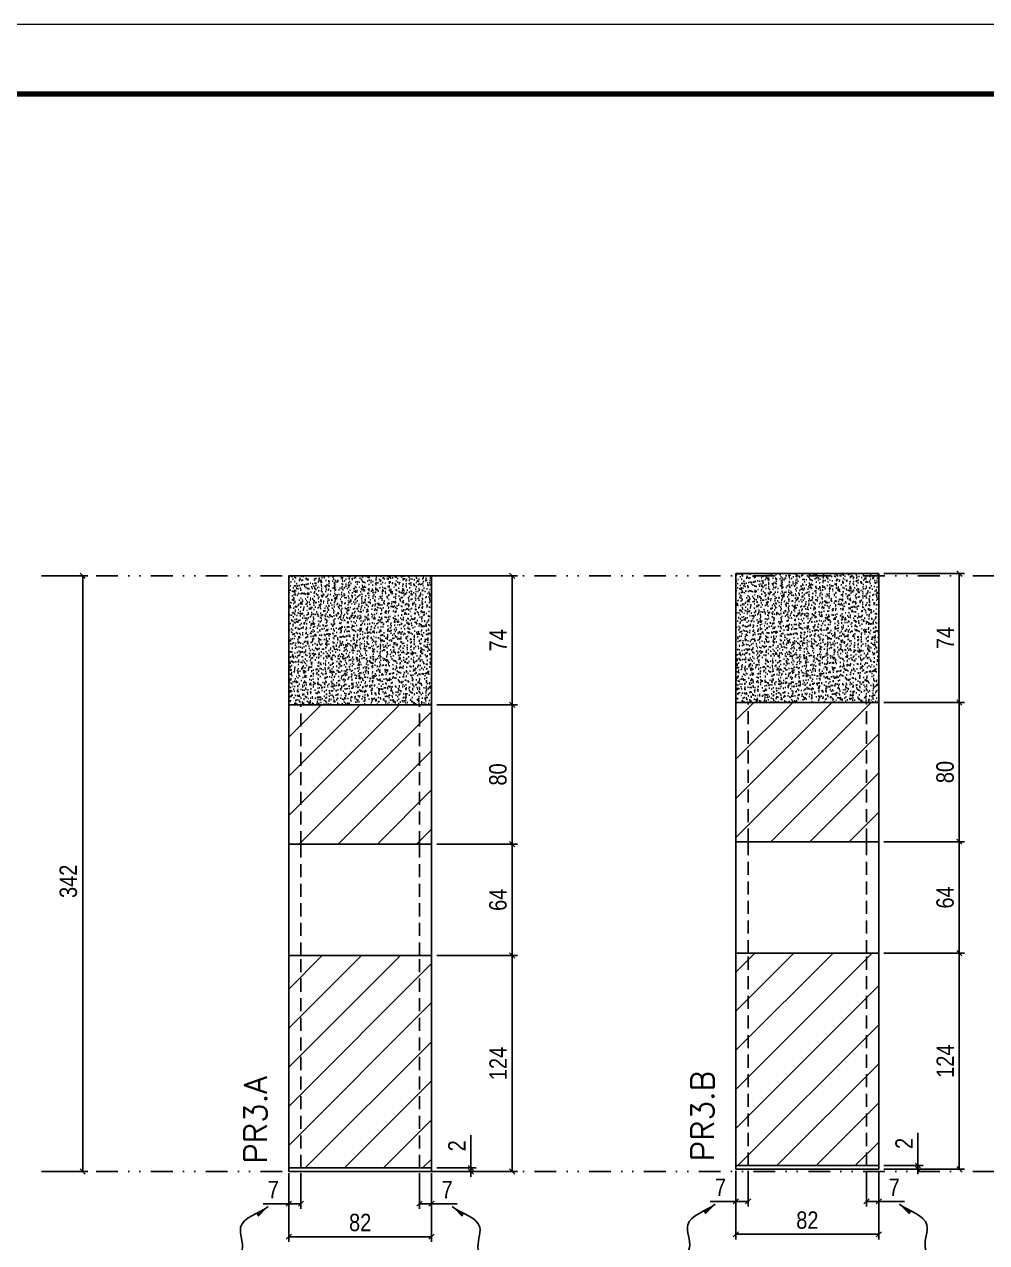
# Model space of a CAD drawing. Extents: x 2102 to 8383, y -13264 to 2718.
# Drawn here: x 7282 to 7835, y -7171 to -6471 of the extents above; entities that cross this region are included whole.
import ezdxf

# ---------------------------------------------------------------- set-up
doc = ezdxf.new("R2010")
doc.units = 0
for name, pattern in [('DASHED', [0.75, 0.5, -0.25]), ('DIVIDE2', [0.625, 0.25, -0.125, 0, -0.125, 0, -0.125]), ('HIDDEN', [0.375, 0.25, -0.125])]:
    doc.linetypes.add(name, pattern=pattern)
for name, color, linetype in [('COTA', 241, 'Continuous'), ('cotas', 4, 'Continuous'), ('Nível', 160, 'Continuous'), ('Painéis', 200, 'Continuous'), ('Sarrafo de Pressão', 42, 'HIDDEN')]:
    doc.layers.add(name, color=color, linetype=linetype)
for name, color, linetype, lineweight in [('Folhas', 255, 'Continuous', 9), ('Hachura', 251, 'Continuous', 9), ('SARRAFO DE PRESSAO', 251, 'DASHED', 9), ('Texto Seção', 7, 'Continuous', 15)]:
    doc.layers.add(name, color=color, linetype=linetype, lineweight=lineweight)
doc.styles.add('COTA TECNICA', font='techl___.ttf', dxfattribs={"height": 10})
doc.styles.add('COTA TECNICA-50', font='techl___.ttf', dxfattribs={"height": 10})
doc.styles.add('REGUA-120', font='ROMANS.shx', dxfattribs={"height": 15})
doc.styles.get("Standard").update_dxf_attribs({"font": 'arial.ttf'})
doc.dimstyles.new('COTA PAINEL-50', dxfattribs={"dimtxt": 10, "dimasz": 3, "dimexe": 3, "dimexo": 3, "dimgap": 3, "dimtad": 1, "dimdec": 1, "dimzin": 12, "dimdsep": 46, "dimtxsty": 'COTA TECNICA-50', "dimblk1": 'OBLIQUE', "dimblk2": 'OBLIQUE', "dimsah": 1, "dimcen": 0.9, "dimclrd": 4, "dimclre": 4, "dimclrt": 240, "dimadec": 1, "dimazin": 3, "dimtfac": 1, "dimtdec": 1, "dimtmove": 0, "dimatfit": 3, "dimfxl": 1, "dimtolj": 1, "dimtzin": 12, "dimarcsym": 0})
doc.dimstyles.new('PAINEL', dxfattribs={"dimtxt": 10, "dimasz": 3, "dimexe": 3, "dimexo": 3, "dimgap": 3, "dimtad": 1, "dimdec": 1, "dimzin": 12, "dimdsep": 46, "dimtxsty": 'COTA TECNICA', "dimblk1": 'OBLIQUE', "dimblk2": 'OBLIQUE', "dimsah": 1, "dimcen": 0.9, "dimclrd": 4, "dimclre": 4, "dimclrt": 240, "dimadec": 1, "dimazin": 3, "dimtfac": 1, "dimtdec": 1, "dimtmove": 0, "dimatfit": 3, "dimfxl": 1, "dimtolj": 1, "dimtzin": 12, "dimarcsym": 0})
doc.dimstyles.get("Standard").update_dxf_attribs({"dimtxt": 0.18, "dimasz": 0.18, "dimexe": 0.18, "dimexo": 0.0625, "dimgap": 0.09, "dimtad": 0, "dimtih": 1, "dimtoh": 1, "dimdec": 4, "dimzin": 0, "dimdsep": 46, "dimtxsty": 'Standard', "dimcen": 0.09, "dimadec": 0, "dimazin": 0, "dimtfac": 1, "dimtdec": 4, "dimtofl": 0, "dimtmove": 0, "dimatfit": 3, "dimfxl": 1, "dimtolj": 1, "dimtzin": 0, "dimarcsym": 0})
pattern_1 = [(45, (-122163.716, -31409.027), (-11.2253202, 11.2253202), [])]
pattern_2 = [(45, (-122163.716, -31374.027), (-11.2253202, 11.2253202), [])]

# ---------------------------------------------------------------- blocks, each defined once
blk = doc.blocks.new('9999999999')
at = {"layer": 'Folhas'}
blk.add_lwpolyline([(98138.98, 34190.21), (99623.98, 34190.21), (99623.98, 35240.21), (98138.98, 35240.21)], close=True, dxfattribs=at)
at = {"layer": 'Folhas', "color": 30, "const_width": 3}
blk.add_lwpolyline([(98213.98, 34230.21), (99583.98, 34230.21), (99583.98, 35200.21), (98213.98, 35200.21)], close=True, dxfattribs=at)
blk = doc.blocks.new('_Oblique')
at = {"color": 0, "linetype": 'ByBlock', "lineweight": -2}
blk.add_line((-0.5, -0.5), (0.5, 0.5), dxfattribs=at)
blk = doc.blocks.new('*D1358')
at = {"layer": 'cotas', "color": 4, "linetype": 'ByBlock', "lineweight": -2, "transparency": 16777216}
for p, q in [((7294.94, -6787.72), (7318.66, -6787.72)), ((7315.66, -6787.72), (7315.66, -7129.72)), ((7294.94, -7129.72), (7318.66, -7129.72))]:
    blk.add_line(p, q, dxfattribs=at)
at = {"layer": 'Defpoints', "color": 0, "linetype": 'ByBlock', "transparency": 16777216}
for p in [(7291.94, -6787.72), (7291.94, -7129.72), (7315.66, -7129.72)]:
    blk.add_point(p, dxfattribs=at)
at = {"layer": 'cotas', "color": 4, "linetype": 'ByBlock', "lineweight": -2, "transparency": 16777216, "xscale": 3, "yscale": 3, "zscale": 3}
for p, rotation in [((7315.66, -6787.72), 90), ((7315.66, -7129.72), 270)]:
    blk.add_blockref('_Oblique', p, dxfattribs=dict(at, rotation=rotation))
at = {"layer": 'cotas', "color": 240, "linetype": 'ByBlock', "transparency": 16777216, "insert": (7307.44, -6963.1), "char_height": 10, "attachment_point": 5, "rotation": 90, "style": 'COTA TECNICA'}
blk.add_mtext('\\A1;342', dxfattribs=at)
blk = doc.blocks.new('*D704')
at = {"layer": 'COTA', "color": 4, "lineweight": -2, "transparency": 16777216}
for p, q in [((7433.95, -7130.72), (7433.95, -7170.17)), ((7515.95, -7130.72), (7515.95, -7170.17)), ((7433.95, -7167.17), (7515.95, -7167.17))]:
    blk.add_line(p, q, dxfattribs=at)
at = {"layer": 'Defpoints', "color": 0, "transparency": 16777216}
for p in [(7433.95, -7127.72), (7515.95, -7127.72), (7515.95, -7167.17)]:
    blk.add_point(p, dxfattribs=at)
at = {"layer": 'COTA', "color": 4, "lineweight": -2, "transparency": 16777216, "xscale": 3, "yscale": 3, "zscale": 3, "rotation": 180}
blk.add_blockref('_Oblique', (7433.95, -7167.17), dxfattribs=at)
at = {"layer": 'COTA', "color": 4, "lineweight": -2, "transparency": 16777216, "xscale": 3, "yscale": 3, "zscale": 3}
blk.add_blockref('_Oblique', (7515.95, -7167.17), dxfattribs=at)
at = {"layer": 'COTA', "color": 240, "transparency": 16777216, "insert": (7474.95, -7159.07), "char_height": 10, "attachment_point": 5, "style": 'COTA TECNICA'}
blk.add_mtext('\\A1;82', dxfattribs=at)
blk = doc.blocks.new('*D705')
at = {"layer": 'COTA', "color": 4, "lineweight": -2, "transparency": 16777216}
for p, q in [((7433.95, -7132.72), (7433.95, -7151.23)), ((7440.95, -7130.72), (7440.95, -7151.23)), ((7433.95, -7148.23), (7419.22, -7148.23)), ((7440.95, -7148.23), (7433.95, -7148.23))]:
    blk.add_line(p, q, dxfattribs=at)
at = {"layer": 'Defpoints', "color": 0, "transparency": 16777216}
for p in [(7440.95, -7127.72), (7433.95, -7129.72), (7433.95, -7148.23)]:
    blk.add_point(p, dxfattribs=at)
at = {"layer": 'COTA', "color": 4, "lineweight": -2, "transparency": 16777216, "xscale": 3, "yscale": 3, "zscale": 3, "rotation": 180}
blk.add_blockref('_Oblique', (7433.95, -7148.23), dxfattribs=at)
at = {"layer": 'COTA', "color": 4, "lineweight": -2, "transparency": 16777216, "xscale": 3, "yscale": 3, "zscale": 3}
blk.add_blockref('_Oblique', (7440.95, -7148.23), dxfattribs=at)
at = {"layer": 'COTA', "color": 240, "transparency": 16777216, "insert": (7425.09, -7140.15), "char_height": 10, "attachment_point": 5, "style": 'COTA TECNICA-50'}
blk.add_mtext('\\A1;7', dxfattribs=at)
blk = doc.blocks.new('*D706')
at = {"layer": 'COTA', "color": 4, "lineweight": -2, "transparency": 16777216}
for p, q in [((7508.95, -7130.72), (7508.95, -7151.23)), ((7515.95, -7132.72), (7515.95, -7151.23)), ((7508.95, -7148.23), (7515.95, -7148.23)), ((7515.95, -7148.23), (7530.68, -7148.23))]:
    blk.add_line(p, q, dxfattribs=at)
at = {"layer": 'Defpoints', "color": 0, "transparency": 16777216}
for p in [(7508.95, -7127.72), (7515.95, -7129.72), (7515.95, -7148.23)]:
    blk.add_point(p, dxfattribs=at)
at = {"layer": 'COTA', "color": 4, "lineweight": -2, "transparency": 16777216, "xscale": 3, "yscale": 3, "zscale": 3, "rotation": 180}
blk.add_blockref('_Oblique', (7508.95, -7148.23), dxfattribs=at)
at = {"layer": 'COTA', "color": 4, "lineweight": -2, "transparency": 16777216, "xscale": 3, "yscale": 3, "zscale": 3}
blk.add_blockref('_Oblique', (7515.95, -7148.23), dxfattribs=at)
at = {"layer": 'COTA', "color": 240, "transparency": 16777216, "insert": (7524.82, -7140.15), "char_height": 10, "attachment_point": 5, "style": 'COTA TECNICA-50'}
blk.add_mtext('\\A1;7', dxfattribs=at)
blk = doc.blocks.new('*D707')
at = {"layer": 'COTA', "color": 4, "lineweight": -2, "transparency": 16777216}
for p, q in [((7518.95, -7005.72), (7565.19, -7005.72)), ((7562.19, -7129.72), (7562.19, -7005.72)), ((7518.95, -7129.72), (7565.19, -7129.72))]:
    blk.add_line(p, q, dxfattribs=at)
at = {"layer": 'Defpoints', "color": 0, "transparency": 16777216}
for p in [(7515.95, -7005.72), (7562.19, -7005.72), (7515.95, -7129.72)]:
    blk.add_point(p, dxfattribs=at)
at = {"layer": 'COTA', "color": 4, "lineweight": -2, "transparency": 16777216, "xscale": 3, "yscale": 3, "zscale": 3}
for p, rotation in [((7562.19, -7005.72), 90), ((7562.19, -7129.72), 270)]:
    blk.add_blockref('_Oblique', p, dxfattribs=dict(at, rotation=rotation))
at = {"layer": 'COTA', "color": 240, "transparency": 16777216, "insert": (7554.12, -7067.72), "char_height": 10, "attachment_point": 5, "rotation": 90, "style": 'COTA TECNICA-50'}
blk.add_mtext('\\A1;124', dxfattribs=at)
blk = doc.blocks.new('*D708')
at = {"layer": 'COTA', "color": 4, "lineweight": -2, "transparency": 16777216}
for p, q in [((7538.48, -7127.72), (7538.48, -7108.91)), ((7518.95, -7127.72), (7541.48, -7127.72)), ((7538.48, -7129.72), (7538.48, -7127.72)), ((7518.95, -7129.72), (7541.48, -7129.72)), ((7538.48, -7129.72), (7538.48, -7132.72))]:
    blk.add_line(p, q, dxfattribs=at)
at = {"layer": 'Defpoints', "color": 0, "transparency": 16777216}
for p in [(7515.95, -7127.72), (7515.95, -7129.72), (7538.48, -7129.72)]:
    blk.add_point(p, dxfattribs=at)
at = {"layer": 'COTA', "color": 4, "lineweight": -2, "transparency": 16777216, "xscale": 3, "yscale": 3, "zscale": 3}
for p, rotation in [((7538.48, -7127.72), 270), ((7538.48, -7129.72), 90)]:
    blk.add_blockref('_Oblique', p, dxfattribs=dict(at, rotation=rotation))
at = {"layer": 'COTA', "color": 240, "transparency": 16777216, "insert": (7530.48, -7114.97), "char_height": 10, "attachment_point": 5, "rotation": 90, "style": 'COTA TECNICA-50'}
blk.add_mtext('\\A1;2', dxfattribs=at)
blk = doc.blocks.new('*D709')
at = {"layer": 'COTA', "color": 4, "linetype": 'ByBlock', "lineweight": -2, "transparency": 16777216}
for p, q in [((7518.95, -6861.72), (7565.19, -6861.72)), ((7562.19, -6861.72), (7562.19, -6941.72)), ((7518.95, -6941.72), (7565.19, -6941.72))]:
    blk.add_line(p, q, dxfattribs=at)
at = {"layer": 'Defpoints', "color": 0, "linetype": 'ByBlock', "transparency": 16777216}
for p in [(7515.95, -6861.72), (7515.95, -6941.72), (7562.19, -6941.72)]:
    blk.add_point(p, dxfattribs=at)
at = {"layer": 'COTA', "color": 4, "linetype": 'ByBlock', "lineweight": -2, "transparency": 16777216, "xscale": 3, "yscale": 3, "zscale": 3}
for p, rotation in [((7562.19, -6861.72), 90), ((7562.19, -6941.72), 270)]:
    blk.add_blockref('_Oblique', p, dxfattribs=dict(at, rotation=rotation))
at = {"layer": 'COTA', "color": 240, "linetype": 'ByBlock', "transparency": 16777216, "insert": (7554.07, -6901.72), "char_height": 10, "attachment_point": 5, "rotation": 90, "style": 'COTA TECNICA'}
blk.add_mtext('\\A1;80', dxfattribs=at)
blk = doc.blocks.new('*D1363')
at = {"layer": 'COTA', "color": 4, "linetype": 'ByBlock', "lineweight": -2, "transparency": 16777216}
for p, q in [((7518.95, -6787.72), (7565.19, -6787.72)), ((7562.19, -6787.72), (7562.19, -6861.72)), ((7518.95, -6861.72), (7565.19, -6861.72))]:
    blk.add_line(p, q, dxfattribs=at)
at = {"layer": 'Defpoints', "color": 0, "linetype": 'ByBlock', "transparency": 16777216}
for p in [(7515.95, -6787.72), (7515.95, -6861.72), (7562.19, -6861.72)]:
    blk.add_point(p, dxfattribs=at)
at = {"layer": 'COTA', "color": 4, "linetype": 'ByBlock', "lineweight": -2, "transparency": 16777216, "xscale": 3, "yscale": 3, "zscale": 3}
for p, rotation in [((7562.19, -6787.72), 90), ((7562.19, -6861.72), 270)]:
    blk.add_blockref('_Oblique', p, dxfattribs=dict(at, rotation=rotation))
at = {"layer": 'COTA', "color": 240, "linetype": 'ByBlock', "transparency": 16777216, "insert": (7554.12, -6824.72), "char_height": 10, "attachment_point": 5, "rotation": 90, "style": 'COTA TECNICA'}
blk.add_mtext('\\A1;74', dxfattribs=at)
blk = doc.blocks.new('*D710')
at = {"layer": 'COTA', "color": 4, "lineweight": -2, "transparency": 16777216}
for p, q in [((7690.67, -7129.36), (7690.67, -7168.81)), ((7772.67, -7129.36), (7772.67, -7168.81)), ((7690.67, -7165.81), (7772.67, -7165.81))]:
    blk.add_line(p, q, dxfattribs=at)
at = {"layer": 'Defpoints', "color": 0, "transparency": 16777216}
for p in [(7690.67, -7126.36), (7772.67, -7126.36), (7772.67, -7165.81)]:
    blk.add_point(p, dxfattribs=at)
at = {"layer": 'COTA', "color": 4, "lineweight": -2, "transparency": 16777216, "xscale": 3, "yscale": 3, "zscale": 3, "rotation": 180}
blk.add_blockref('_Oblique', (7690.67, -7165.81), dxfattribs=at)
at = {"layer": 'COTA', "color": 4, "lineweight": -2, "transparency": 16777216, "xscale": 3, "yscale": 3, "zscale": 3}
blk.add_blockref('_Oblique', (7772.67, -7165.81), dxfattribs=at)
at = {"layer": 'COTA', "color": 240, "transparency": 16777216, "insert": (7731.67, -7157.71), "char_height": 10, "attachment_point": 5, "style": 'COTA TECNICA'}
blk.add_mtext('\\A1;82', dxfattribs=at)
blk = doc.blocks.new('*D711')
at = {"layer": 'COTA', "color": 4, "lineweight": -2, "transparency": 16777216}
for p, q in [((7690.67, -7131.36), (7690.67, -7149.87)), ((7697.67, -7129.36), (7697.67, -7149.87)), ((7690.67, -7146.87), (7675.94, -7146.87)), ((7697.67, -7146.87), (7690.67, -7146.87))]:
    blk.add_line(p, q, dxfattribs=at)
at = {"layer": 'Defpoints', "color": 0, "transparency": 16777216}
for p in [(7690.67, -7128.36), (7697.67, -7126.36), (7690.67, -7146.87)]:
    blk.add_point(p, dxfattribs=at)
at = {"layer": 'COTA', "color": 4, "lineweight": -2, "transparency": 16777216, "xscale": 3, "yscale": 3, "zscale": 3, "rotation": 180}
blk.add_blockref('_Oblique', (7690.67, -7146.87), dxfattribs=at)
at = {"layer": 'COTA', "color": 4, "lineweight": -2, "transparency": 16777216, "xscale": 3, "yscale": 3, "zscale": 3}
blk.add_blockref('_Oblique', (7697.67, -7146.87), dxfattribs=at)
at = {"layer": 'COTA', "color": 240, "transparency": 16777216, "insert": (7681.8, -7138.79), "char_height": 10, "attachment_point": 5, "style": 'COTA TECNICA-50'}
blk.add_mtext('\\A1;7', dxfattribs=at)
blk = doc.blocks.new('*D712')
at = {"layer": 'COTA', "color": 4, "lineweight": -2, "transparency": 16777216}
for p, q in [((7765.67, -7129.36), (7765.67, -7149.87)), ((7772.67, -7131.36), (7772.67, -7149.87)), ((7765.67, -7146.87), (7772.67, -7146.87)), ((7772.67, -7146.87), (7787.4, -7146.87))]:
    blk.add_line(p, q, dxfattribs=at)
at = {"layer": 'Defpoints', "color": 0, "transparency": 16777216}
for p in [(7765.67, -7126.36), (7772.67, -7128.36), (7772.67, -7146.87)]:
    blk.add_point(p, dxfattribs=at)
at = {"layer": 'COTA', "color": 4, "lineweight": -2, "transparency": 16777216, "xscale": 3, "yscale": 3, "zscale": 3, "rotation": 180}
blk.add_blockref('_Oblique', (7765.67, -7146.87), dxfattribs=at)
at = {"layer": 'COTA', "color": 4, "lineweight": -2, "transparency": 16777216, "xscale": 3, "yscale": 3, "zscale": 3}
blk.add_blockref('_Oblique', (7772.67, -7146.87), dxfattribs=at)
at = {"layer": 'COTA', "color": 240, "transparency": 16777216, "insert": (7781.53, -7138.79), "char_height": 10, "attachment_point": 5, "style": 'COTA TECNICA-50'}
blk.add_mtext('\\A1;7', dxfattribs=at)
blk = doc.blocks.new('*D713')
at = {"layer": 'COTA', "color": 4, "lineweight": -2, "transparency": 16777216}
for p, q in [((7775.67, -7004.36), (7821.91, -7004.36)), ((7818.91, -7128.36), (7818.91, -7004.36)), ((7775.67, -7128.36), (7821.91, -7128.36))]:
    blk.add_line(p, q, dxfattribs=at)
at = {"layer": 'Defpoints', "color": 0, "transparency": 16777216}
for p in [(7772.67, -7004.36), (7818.91, -7004.36), (7772.67, -7128.36)]:
    blk.add_point(p, dxfattribs=at)
at = {"layer": 'COTA', "color": 4, "lineweight": -2, "transparency": 16777216, "xscale": 3, "yscale": 3, "zscale": 3}
for p, rotation in [((7818.91, -7004.36), 90), ((7818.91, -7128.36), 270)]:
    blk.add_blockref('_Oblique', p, dxfattribs=dict(at, rotation=rotation))
at = {"layer": 'COTA', "color": 240, "transparency": 16777216, "insert": (7810.83, -7066.36), "char_height": 10, "attachment_point": 5, "rotation": 90, "style": 'COTA TECNICA-50'}
blk.add_mtext('\\A1;124', dxfattribs=at)
blk = doc.blocks.new('*D714')
at = {"layer": 'COTA', "color": 4, "lineweight": -2, "transparency": 16777216}
for p, q in [((7795.19, -7126.36), (7795.19, -7107.55)), ((7775.67, -7126.36), (7798.19, -7126.36)), ((7775.67, -7128.36), (7798.19, -7128.36)), ((7795.19, -7128.36), (7795.19, -7126.36)), ((7795.19, -7128.36), (7795.19, -7131.36))]:
    blk.add_line(p, q, dxfattribs=at)
at = {"layer": 'Defpoints', "color": 0, "transparency": 16777216}
for p in [(7772.67, -7126.36), (7772.67, -7128.36), (7795.19, -7128.36)]:
    blk.add_point(p, dxfattribs=at)
at = {"layer": 'COTA', "color": 4, "lineweight": -2, "transparency": 16777216, "xscale": 3, "yscale": 3, "zscale": 3}
for p, rotation in [((7795.19, -7126.36), 270), ((7795.19, -7128.36), 90)]:
    blk.add_blockref('_Oblique', p, dxfattribs=dict(at, rotation=rotation))
at = {"layer": 'COTA', "color": 240, "transparency": 16777216, "insert": (7787.19, -7113.61), "char_height": 10, "attachment_point": 5, "rotation": 90, "style": 'COTA TECNICA-50'}
blk.add_mtext('\\A1;2', dxfattribs=at)
blk = doc.blocks.new('*D715')
at = {"layer": 'COTA', "color": 4, "linetype": 'ByBlock', "lineweight": -2, "transparency": 16777216}
for p, q in [((7775.67, -6860.36), (7821.91, -6860.36)), ((7818.91, -6860.36), (7818.91, -6940.36)), ((7775.67, -6940.36), (7821.91, -6940.36))]:
    blk.add_line(p, q, dxfattribs=at)
at = {"layer": 'Defpoints', "color": 0, "linetype": 'ByBlock', "transparency": 16777216}
for p in [(7772.67, -6860.36), (7772.67, -6940.36), (7818.91, -6940.36)]:
    blk.add_point(p, dxfattribs=at)
at = {"layer": 'COTA', "color": 4, "linetype": 'ByBlock', "lineweight": -2, "transparency": 16777216, "xscale": 3, "yscale": 3, "zscale": 3}
for p, rotation in [((7818.91, -6860.36), 90), ((7818.91, -6940.36), 270)]:
    blk.add_blockref('_Oblique', p, dxfattribs=dict(at, rotation=rotation))
at = {"layer": 'COTA', "color": 240, "linetype": 'ByBlock', "transparency": 16777216, "insert": (7810.78, -6900.36), "char_height": 10, "attachment_point": 5, "rotation": 90, "style": 'COTA TECNICA'}
blk.add_mtext('\\A1;80', dxfattribs=at)
blk = doc.blocks.new('*D1364')
at = {"layer": 'COTA', "color": 4, "linetype": 'ByBlock', "lineweight": -2, "transparency": 16777216}
for p, q in [((7775.67, -6786.36), (7821.91, -6786.36)), ((7818.91, -6786.36), (7818.91, -6860.36)), ((7775.67, -6860.36), (7821.91, -6860.36))]:
    blk.add_line(p, q, dxfattribs=at)
at = {"layer": 'Defpoints', "color": 0, "linetype": 'ByBlock', "transparency": 16777216}
for p in [(7772.67, -6786.36), (7772.67, -6860.36), (7818.91, -6860.36)]:
    blk.add_point(p, dxfattribs=at)
at = {"layer": 'COTA', "color": 4, "linetype": 'ByBlock', "lineweight": -2, "transparency": 16777216, "xscale": 3, "yscale": 3, "zscale": 3}
for p, rotation in [((7818.91, -6786.36), 90), ((7818.91, -6860.36), 270)]:
    blk.add_blockref('_Oblique', p, dxfattribs=dict(at, rotation=rotation))
at = {"layer": 'COTA', "color": 240, "linetype": 'ByBlock', "transparency": 16777216, "insert": (7810.83, -6823.36), "char_height": 10, "attachment_point": 5, "rotation": 90, "style": 'COTA TECNICA'}
blk.add_mtext('\\A1;74', dxfattribs=at)
blk = doc.blocks.new('*D256')
at = {"layer": 'COTA', "color": 4, "linetype": 'ByBlock', "lineweight": -2, "transparency": 16777216}
for p, q in [((7518.95, -6941.72), (7565.19, -6941.72)), ((7562.19, -6941.72), (7562.19, -7005.72)), ((7518.95, -7005.72), (7565.19, -7005.72))]:
    blk.add_line(p, q, dxfattribs=at)
at = {"layer": 'Defpoints', "color": 0, "linetype": 'ByBlock', "transparency": 16777216}
for p in [(7515.95, -6941.72), (7515.95, -7005.72), (7562.19, -7005.72)]:
    blk.add_point(p, dxfattribs=at)
at = {"layer": 'COTA', "color": 4, "linetype": 'ByBlock', "lineweight": -2, "transparency": 16777216, "xscale": 3, "yscale": 3, "zscale": 3}
for p, rotation in [((7562.19, -6941.72), 90), ((7562.19, -7005.72), 270)]:
    blk.add_blockref('_Oblique', p, dxfattribs=dict(at, rotation=rotation))
at = {"layer": 'COTA', "color": 240, "linetype": 'ByBlock', "transparency": 16777216, "insert": (7554.09, -6973.72), "char_height": 10, "attachment_point": 5, "rotation": 90, "style": 'COTA TECNICA'}
blk.add_mtext('\\A1;64', dxfattribs=at)
blk = doc.blocks.new('*D257')
at = {"layer": 'COTA', "color": 4, "linetype": 'ByBlock', "lineweight": -2, "transparency": 16777216}
for p, q in [((7775.67, -6940.36), (7821.91, -6940.36)), ((7818.91, -7004.36), (7818.91, -6940.36)), ((7775.67, -7004.36), (7821.91, -7004.36))]:
    blk.add_line(p, q, dxfattribs=at)
at = {"layer": 'Defpoints', "color": 0, "linetype": 'ByBlock', "transparency": 16777216}
for p in [(7772.67, -6940.36), (7818.91, -6940.36), (7772.67, -7004.36)]:
    blk.add_point(p, dxfattribs=at)
at = {"layer": 'COTA', "color": 4, "linetype": 'ByBlock', "lineweight": -2, "transparency": 16777216, "xscale": 3, "yscale": 3, "zscale": 3}
for p, rotation in [((7818.91, -6940.36), 90), ((7818.91, -7004.36), 270)]:
    blk.add_blockref('_Oblique', p, dxfattribs=dict(at, rotation=rotation))
at = {"layer": 'COTA', "color": 240, "linetype": 'ByBlock', "transparency": 16777216, "insert": (7810.8, -6972.36), "char_height": 10, "attachment_point": 5, "rotation": 90, "style": 'COTA TECNICA'}
blk.add_mtext('\\A1;64', dxfattribs=at)

msp = doc.modelspace()

# ---------------------------------------------------------------- hatches: boundary and pattern name
at = {"layer": 'COTA', "linetype": 'ByBlock'}
h = msp.add_hatch(dxfattribs=at)
h.set_pattern_fill('AR-CONC', color=256, scale=0.03)
h.set_pattern_definition([(50, (-126932.216, -34854.753), (5.46554007, -0.47817257), [0.5715, -6.2865]), (355, (-126932.216, -34854.753), (-1.05730264, 5.73170536), [0.4572, -5.02921753]), (100.4514447, (-126931.7604, -34854.7927), (4.40823741, 5.25353256), [0.48570026, -5.34270734]), (46.1842, (-126932.216, -34853.229), (8.13237123, -1.26126984), [0.85725, -9.42975]), (96.6355576, (-126931.538, -34853.334), (7.122124, 7.42278374), [0.7285507, -8.01406824]), (351.184151, (-126932.216, -34853.229), (7.122124, 7.42278374), [0.685799, -7.54379196]), (21, (-126931.454, -34853.61), (4.54843174, -3.06795595), [0.5715, -6.2865]), (326, (-126931.454, -34853.61), (1.85406085, 5.52563898), [0.4572, -5.0292]), (71.451445, (-126931.075, -34853.8655), (6.40249258, 2.45768307), [0.48570026, -5.34269813]), (37.5, (-126932.2158, -34854.7528), (0.092658098, 2.536651166), [0, -4.96824, 0, -5.1054, 0, -5.04825]), (7.5, (-126932.2158, -34854.7528), (2.004589875, 3.005417245), [0, -2.91084, 0, -4.85394, 0, -1.92405]), (327.5, (-126933.915, -34854.7528), (4.067717855, -0.17186232), [0, -1.905, 0, -5.9436, 0, -7.8867]), (317.5, (-126934.677, -34854.7528), (4.44387544, 0.76279473), [0, -2.4765, 0, -3.94716, 0, -5.6007])])
h.paths.add_polyline_path([(7515.95, -6787.72), (7433.95, -6787.72), (7433.95, -6861.72), (7515.95, -6861.72)])
h = msp.add_hatch(dxfattribs=at)
h.set_pattern_fill('AR-CONC', color=256, scale=0.03)
h.set_pattern_definition([(50, (-126675.5006, -34853.394), (5.46554007, -0.47817257), [0.5715, -6.2865]), (355, (-126675.5006, -34853.394), (-1.05730264, 5.73170536), [0.4572, -5.02921753]), (100.4514447, (-126675.045, -34853.434), (4.40823741, 5.25353256), [0.48570026, -5.34270734]), (46.1842, (-126675.5006, -34851.87), (8.13237123, -1.26126984), [0.85725, -9.42975]), (96.6355576, (-126674.823, -34851.975), (7.122124, 7.42278374), [0.7285507, -8.01406824]), (351.184151, (-126675.5006, -34851.87), (7.122124, 7.42278374), [0.685799, -7.54379196]), (21, (-126674.7386, -34852.251), (4.54843174, -3.06795595), [0.5715, -6.2865]), (326, (-126674.7386, -34852.251), (1.85406085, 5.52563898), [0.4572, -5.0292]), (71.451445, (-126674.3595, -34852.5066), (6.40249258, 2.45768307), [0.48570026, -5.34269813]), (37.5, (-126675.5006, -34853.3939), (0.092658098, 2.536651166), [0, -4.96824, 0, -5.1054, 0, -5.04825]), (7.5, (-126675.5006, -34853.394), (2.004589875, 3.005417245), [0, -2.91084, 0, -4.85394, 0, -1.92405]), (327.5, (-126677.1998, -34853.394), (4.067717855, -0.17186232), [0, -1.905, 0, -5.9436, 0, -7.8867]), (317.5, (-126677.962, -34853.394), (4.44387544, 0.76279473), [0, -2.4765, 0, -3.94716, 0, -5.6007])])
h.paths.add_polyline_path([(7772.67, -6786.36), (7690.67, -6786.36), (7690.67, -6860.36), (7772.67, -6860.36)])
at = {"layer": 'Hachura', "linetype": 'ByBlock'}
h = msp.add_hatch(dxfattribs=at)
h.set_pattern_fill('ANSI31', color=256, scale=5)
h.set_pattern_definition(pattern_1)
h.paths.add_polyline_path([(7515.95, -6861.72), (7433.95, -6861.72), (7433.95, -6941.72), (7515.95, -6941.72)])
h = msp.add_hatch(dxfattribs=at)
h.set_pattern_fill('ANSI31', color=256, scale=5)
h.set_pattern_definition(pattern_1)
h.paths.add_polyline_path([(7772.67, -6940.36), (7772.67, -6860.36), (7690.67, -6860.36), (7690.67, -6940.36)])
h = msp.add_hatch(dxfattribs=at)
h.set_pattern_fill('ANSI31', color=256, scale=5)
h.set_pattern_definition(pattern_2)
h.paths.add_polyline_path([(7515.95, -7005.72), (7433.95, -7005.72), (7433.95, -7127.72), (7515.95, -7127.72)])
h = msp.add_hatch(dxfattribs=at)
h.set_pattern_fill('ANSI31', color=256, scale=5)
h.set_pattern_definition(pattern_2)
h.paths.add_polyline_path([(7772.67, -7004.36), (7690.67, -7004.36), (7690.67, -7126.36), (7772.67, -7126.36)])

# ---------------------------------------------------------------- linework, layer by layer
at = {"layer": 'COTA', "linetype": 'ByBlock'}
for points in [[(7433.95, -6861.72), (7515.95, -6861.72), (7515.95, -6787.72), (7433.95, -6787.72)], [(7690.67, -6860.36), (7772.67, -6860.36), (7772.67, -6786.36), (7690.67, -6786.36)]]:
    msp.add_lwpolyline(points, close=True, dxfattribs=at)
at = {"layer": 'Nível', "color": 4, "linetype": 'DIVIDE2', "ltscale": 50}
for p, q in [((7291.94, -6787.72), (8302.28, -6787.72)), ((7291.94, -7129.72), (8302.28, -7129.72))]:
    msp.add_line(p, q, dxfattribs=at)
at = {"layer": 'Painéis'}
for p, q in [((7515.95, -6861.72), (7433.95, -6861.72)), ((7433.95, -6861.72), (7433.95, -7005.72)), ((7515.95, -7005.72), (7515.95, -6861.72)), ((7772.67, -6860.36), (7690.67, -6860.36)), ((7690.67, -6860.36), (7690.67, -7004.36)), ((7772.67, -7004.36), (7772.67, -6860.36)), ((7515.95, -6941.72), (7433.95, -6941.72)), ((7772.67, -6940.36), (7690.67, -6940.36)), ((7433.95, -7005.72), (7515.95, -7005.72)), ((7690.67, -7004.36), (7772.67, -7004.36))]:
    msp.add_line(p, q, dxfattribs=at)
for points in [[(7433.95, -7127.72), (7515.95, -7127.72), (7515.95, -7005.72), (7433.95, -7005.72)], [(7690.67, -7126.36), (7772.67, -7126.36), (7772.67, -7004.36), (7690.67, -7004.36)], [(7433.95, -7127.72), (7515.95, -7127.72), (7515.95, -7129.72), (7433.95, -7129.72)], [(7690.67, -7126.36), (7772.67, -7126.36), (7772.67, -7128.36), (7690.67, -7128.36)]]:
    msp.add_lwpolyline(points, close=True, dxfattribs=at)
at = {"layer": 'Sarrafo de Pressão', "ltscale": 30}
for p, q in [((7440.95, -6941.72), (7440.95, -6861.72)), ((7508.95, -6941.72), (7508.95, -6861.72)), ((7697.67, -6940.36), (7697.67, -6860.36)), ((7765.67, -6940.36), (7765.67, -6860.36)), ((7440.95, -7005.72), (7440.95, -6941.72)), ((7508.95, -7005.72), (7508.95, -6941.72)), ((7697.67, -7004.36), (7697.67, -6940.36)), ((7765.67, -7004.36), (7765.67, -6940.36)), ((7440.95, -7127.72), (7440.95, -7005.72)), ((7508.95, -7127.72), (7508.95, -7005.72)), ((7697.67, -7126.36), (7697.67, -7004.36)), ((7765.67, -7126.36), (7765.67, -7004.36))]:
    msp.add_line(p, q, dxfattribs=at)

# ---------------------------------------------------------------- block references
at = {"layer": 'SARRAFO DE PRESSAO', "color": 6, "linetype": 'ByBlock'}
msp.add_blockref('9999999999', (-91281.69, -41711.2), dxfattribs=at)

# ---------------------------------------------------------------- texts
at = {"layer": 'Texto Seção', "style": 'REGUA-120'}
for s, p in [('PR3.A', (7421.33, -7125.2)), ('PR3.B', (7678.05, -7123.84))]:
    msp.add_text(s, height=13, rotation=90, dxfattribs=at).set_placement(p)

# ---------------------------------------------------------------- dimensions: what is measured, and where the dimension line sits
at = {"layer": 'COTA', "linetype": 'ByBlock'}
for base, p1, p2, picture, middle in [((7818.91, -6860.36), (7772.67, -6786.36), (7772.67, -6860.36), '*D1364', (7810.83, -6823.36)), ((7562.19, -6861.72), (7515.95, -6787.72), (7515.95, -6861.72), '*D1363', (7554.12, -6824.72)), ((7562.19, -6941.72), (7515.95, -6861.72), (7515.95, -6941.72), '*D709', (7554.07, -6901.72)), ((7818.91, -6940.36), (7772.67, -6860.36), (7772.67, -6940.36), '*D715', (7810.78, -6900.36)), ((7818.91, -6940.36), (7772.67, -7004.36), (7772.67, -6940.36), '*D257', (7810.8, -6972.36)), ((7562.19, -7005.72), (7515.95, -6941.72), (7515.95, -7005.72), '*D256', (7554.09, -6973.72))]:
    dim = msp.add_linear_dim(base=base, p1=p1, p2=p2, angle=90, dimstyle='PAINEL', dxfattribs=at)
    dim.commit()
    dim.dimension.update_dxf_attribs({"geometry": picture, "text_midpoint": middle})
at = {"layer": 'COTA'}
for base, p1, p2, angle, picture, middle in [((7562.19, -7005.72), (7515.95, -7129.72), (7515.95, -7005.72), 90, '*D707', (7554.12, -7067.72)), ((7818.91, -7004.36), (7772.67, -7128.36), (7772.67, -7004.36), 90, '*D713', (7810.83, -7066.36)), ((7433.95, -7148.23), (7440.95, -7127.72), (7433.95, -7129.72), 180, '*D705', (7425.09, -7140.15)), ((7690.67, -7146.87), (7697.67, -7126.36), (7690.67, -7128.36), 180, '*D711', (7681.8, -7138.79))]:
    dim = msp.add_linear_dim(base=base, p1=p1, p2=p2, angle=angle, dimstyle='COTA PAINEL-50', dxfattribs=at)
    dim.commit()
    dim.dimension.update_dxf_attribs({"geometry": picture, "text_midpoint": middle})
for base, p1, p2, picture, middle in [((7795.19, -7128.36), (7772.67, -7126.36), (7772.67, -7128.36), '*D714', (7795.19, -7113.61)), ((7538.48, -7129.72), (7515.95, -7127.72), (7515.95, -7129.72), '*D708', (7538.48, -7114.97))]:
    dim = msp.add_linear_dim(base=base, p1=p1, p2=p2, angle=90, dimstyle='COTA PAINEL-50', dxfattribs=at)
    dim.commit()
    dim.dimension.update_dxf_attribs({"geometry": picture, "text_midpoint": middle, "dimtype": 160})
for base, p1, p2, picture, middle in [((7515.95, -7167.17), (7433.95, -7127.72), (7515.95, -7127.72), '*D704', (7474.95, -7159.07)), ((7772.67, -7165.81), (7690.67, -7126.36), (7772.67, -7126.36), '*D710', (7731.67, -7157.71))]:
    dim = msp.add_linear_dim(base=base, p1=p1, p2=p2, dimstyle='PAINEL', override={"dimarcsym": 2}, dxfattribs=at)
    dim.commit()
    dim.dimension.update_dxf_attribs({"geometry": picture, "text_midpoint": middle})
for base, p1, p2, picture, middle in [((7515.95, -7148.23), (7508.95, -7127.72), (7515.95, -7129.72), '*D706', (7524.82, -7140.15)), ((7772.67, -7146.87), (7765.67, -7126.36), (7772.67, -7128.36), '*D712', (7781.53, -7138.79))]:
    dim = msp.add_linear_dim(base=base, p1=p1, p2=p2, dimstyle='COTA PAINEL-50', dxfattribs=at)
    dim.commit()
    dim.dimension.update_dxf_attribs({"geometry": picture, "text_midpoint": middle})
at = {"layer": 'cotas', "linetype": 'ByBlock'}
dim = msp.add_linear_dim(base=(7315.66, -7129.72), p1=(7291.94, -6787.72), p2=(7291.94, -7129.72), angle=90, dimstyle='PAINEL', dxfattribs=at)
dim.commit()
dim.dimension.update_dxf_attribs({"geometry": '*D1358', "text_midpoint": (7315.66, -6963.1), "dimtype": 160})

# ---------------------------------------------------------------- leaders
at = {"layer": 'COTA', "path_type": 1}
for points in [[(7678.84, -7148.54), (7663.05, -7160.37), (7663.98, -7173.38), (7658.43, -7183.16)], [(7784.5, -7148.54), (7800.28, -7160.37), (7799.36, -7173.38), (7804.91, -7183.16)], [(7422.12, -7149.9), (7406.34, -7161.73), (7407.26, -7174.74), (7401.71, -7184.52)], [(7527.78, -7149.9), (7543.57, -7161.73), (7542.64, -7174.74), (7548.19, -7184.52)]]:
    msp.add_leader(points, dimstyle='Standard', override={"dimasz": 8}, dxfattribs=at)

doc.saveas('drawing.dxf')
